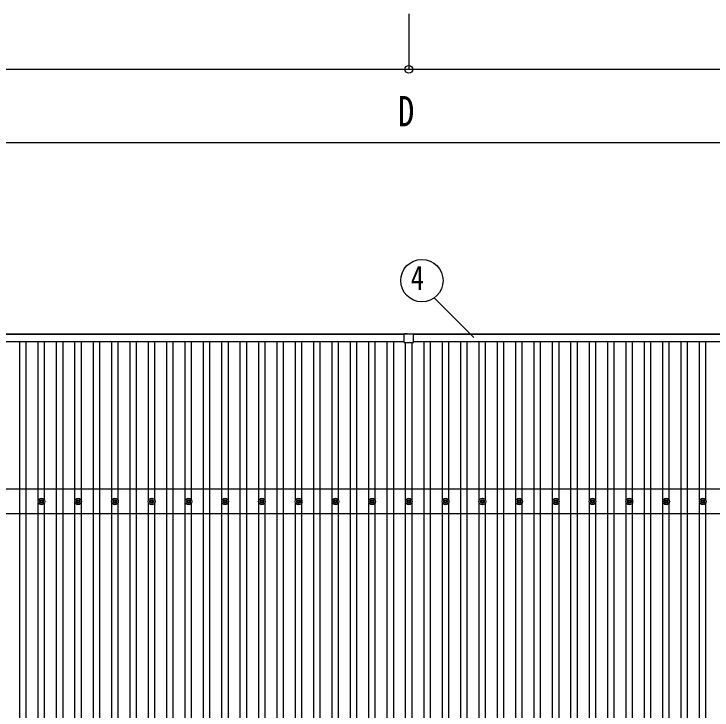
# Model space of a CAD drawing. Units: millimetres, scale not verified. Extents: x -21025 to 21025, y -14850 to 14850.
# Drawn here: x -12561 to -8761, y 3642 to 7430 of the extents above; entities that cross this region are included whole.
import ezdxf
from ezdxf.enums import TextEntityAlignment as Align

# ---------------------------------------------------------------- set-up
doc = ezdxf.new("R2010")
doc.units = ezdxf.units.MM
doc.header["$LTSCALE"] = 60
for name, color, linetype in [('0-5_YKK_13', 4, 'Continuous'), ('0-6_YKK_A1', 4, 'Continuous'), ('0-7_YKK_D', 6, 'Continuous')]:
    doc.layers.add(name, color=color, linetype=linetype)
doc.styles.add('ＭＳ ゴシック', font='')
doc.styles.get('ＭＳ ゴシック').set_extended_font_data('MS Gothic')

msp = doc.modelspace()

# ---------------------------------------------------------------- linework, layer by layer
at = {"layer": '0-5_YKK_13'}
for p, q in [((-10435.9, 5666.07), (-10435.9, 5687.67)), ((-10435.9, 5642.67), (-10435.9, 5665.27)), ((-10420.9, 5688.67), (-10434.9, 5688.67)), ((-10420.9, 5690.17), (-10400.9, 5690.17)), ((-10420.9, 5688.67), (-10420.9, 5690.17)), ((-10400.9, 5688.67), (-10400.9, 5690.17)), ((-10400.9, 5688.67), (-10386.9, 5688.67)), ((-10385.9, 5666.07), (-10385.9, 5687.67)), ((-10385.9, 5642.67), (-10385.9, 5665.27)), ((-10434.9, 5641.67), (-10411.3, 5641.67)), ((-10410.5, 5641.67), (-10386.9, 5641.67)), ((-12420.9, 4778.24), (-12416.49, 4778.24)), ((-12420.9, 4774.74), (-12416.49, 4774.74)), ((-12412.65, 4786.49), (-12412.65, 4782.07)), ((-12412.65, 4770.91), (-12412.65, 4766.49)), ((-12409.15, 4786.49), (-12409.15, 4782.07)), ((-12409.15, 4770.91), (-12409.15, 4766.49)), ((-12405.32, 4778.24), (-12400.91, 4778.24)), ((-12405.32, 4774.74), (-12400.91, 4774.74)), ((-12220.9, 4778.24), (-12216.49, 4778.24)), ((-12220.9, 4774.74), (-12216.49, 4774.74)), ((-12212.65, 4786.49), (-12212.65, 4782.07)), ((-12212.65, 4770.91), (-12212.65, 4766.49)), ((-12209.15, 4786.49), (-12209.15, 4782.07)), ((-12209.15, 4770.91), (-12209.15, 4766.49)), ((-12205.32, 4778.24), (-12200.91, 4778.24)), ((-12205.32, 4774.74), (-12200.91, 4774.74)), ((-12020.9, 4778.24), (-12016.49, 4778.24)), ((-12020.9, 4774.74), (-12016.49, 4774.74)), ((-12012.65, 4786.49), (-12012.65, 4782.07)), ((-12012.65, 4770.91), (-12012.65, 4766.49)), ((-12009.15, 4786.49), (-12009.15, 4782.07)), ((-12009.15, 4770.91), (-12009.15, 4766.49)), ((-12005.32, 4778.24), (-12000.91, 4778.24)), ((-12005.32, 4774.74), (-12000.91, 4774.74)), ((-11820.9, 4778.24), (-11816.49, 4778.24)), ((-11820.9, 4774.74), (-11816.49, 4774.74)), ((-11812.65, 4786.49), (-11812.65, 4782.07)), ((-11812.65, 4770.91), (-11812.65, 4766.49)), ((-11809.15, 4786.49), (-11809.15, 4782.07)), ((-11809.15, 4770.91), (-11809.15, 4766.49)), ((-11805.32, 4778.24), (-11800.91, 4778.24)), ((-11805.32, 4774.74), (-11800.91, 4774.74)), ((-11620.9, 4778.24), (-11616.49, 4778.24)), ((-11620.9, 4774.74), (-11616.49, 4774.74)), ((-11612.65, 4786.49), (-11612.65, 4782.07)), ((-11612.65, 4770.91), (-11612.65, 4766.49)), ((-11609.15, 4786.49), (-11609.15, 4782.07)), ((-11609.15, 4770.91), (-11609.15, 4766.49)), ((-11605.32, 4778.24), (-11600.91, 4778.24)), ((-11605.32, 4774.74), (-11600.91, 4774.74)), ((-11420.9, 4778.24), (-11416.49, 4778.24)), ((-11420.9, 4774.74), (-11416.49, 4774.74)), ((-11412.65, 4786.49), (-11412.65, 4782.07)), ((-11412.65, 4770.91), (-11412.65, 4766.49)), ((-11409.15, 4786.49), (-11409.15, 4782.07)), ((-11409.15, 4770.91), (-11409.15, 4766.49)), ((-11405.32, 4778.24), (-11400.91, 4778.24)), ((-11405.32, 4774.74), (-11400.91, 4774.74)), ((-11220.9, 4778.24), (-11216.49, 4778.24)), ((-11220.9, 4774.74), (-11216.49, 4774.74)), ((-11212.65, 4786.49), (-11212.65, 4782.07)), ((-11212.65, 4770.91), (-11212.65, 4766.49)), ((-11209.15, 4786.49), (-11209.15, 4782.07)), ((-11209.15, 4770.91), (-11209.15, 4766.49)), ((-11205.32, 4778.24), (-11200.91, 4778.24)), ((-11205.32, 4774.74), (-11200.91, 4774.74)), ((-11020.9, 4778.24), (-11016.49, 4778.24)), ((-11020.9, 4774.74), (-11016.49, 4774.74)), ((-11012.65, 4786.49), (-11012.65, 4782.07)), ((-11012.65, 4770.91), (-11012.65, 4766.49)), ((-11009.15, 4786.49), (-11009.15, 4782.07)), ((-11009.15, 4770.91), (-11009.15, 4766.49)), ((-11005.32, 4778.24), (-11000.91, 4778.24)), ((-11005.32, 4774.74), (-11000.91, 4774.74)), ((-10820.9, 4778.24), (-10816.49, 4778.24)), ((-10820.9, 4774.74), (-10816.49, 4774.74)), ((-10812.65, 4786.49), (-10812.65, 4782.07)), ((-10812.65, 4770.91), (-10812.65, 4766.49)), ((-10809.15, 4786.49), (-10809.15, 4782.07)), ((-10809.15, 4770.91), (-10809.15, 4766.49)), ((-10805.32, 4778.24), (-10800.91, 4778.24)), ((-10805.32, 4774.74), (-10800.91, 4774.74)), ((-10620.9, 4778.24), (-10616.49, 4778.24)), ((-10620.9, 4774.74), (-10616.49, 4774.74)), ((-10612.65, 4786.49), (-10612.65, 4782.07)), ((-10612.65, 4770.91), (-10612.65, 4766.49)), ((-10609.15, 4786.49), (-10609.15, 4782.07)), ((-10609.15, 4770.91), (-10609.15, 4766.49)), ((-10605.32, 4778.24), (-10600.91, 4778.24)), ((-10605.32, 4774.74), (-10600.91, 4774.74)), ((-10420.9, 4778.24), (-10416.49, 4778.24)), ((-10420.9, 4774.74), (-10416.49, 4774.74)), ((-10412.65, 4786.49), (-10412.65, 4782.07)), ((-10412.65, 4770.91), (-10412.65, 4766.49)), ((-10409.15, 4786.49), (-10409.15, 4782.07)), ((-10409.15, 4770.91), (-10409.15, 4766.49)), ((-10405.32, 4778.24), (-10400.91, 4778.24)), ((-10405.32, 4774.74), (-10400.91, 4774.74)), ((-10220.9, 4778.24), (-10216.49, 4778.24)), ((-10220.9, 4774.74), (-10216.49, 4774.74)), ((-10212.65, 4786.49), (-10212.65, 4782.07)), ((-10212.65, 4770.91), (-10212.65, 4766.49)), ((-10209.15, 4786.49), (-10209.15, 4782.07)), ((-10209.15, 4770.91), (-10209.15, 4766.49)), ((-10205.32, 4778.24), (-10200.91, 4778.24)), ((-10205.32, 4774.74), (-10200.91, 4774.74)), ((-10020.9, 4778.24), (-10016.49, 4778.24)), ((-10020.9, 4774.74), (-10016.49, 4774.74)), ((-10012.65, 4786.49), (-10012.65, 4782.07)), ((-10012.65, 4770.91), (-10012.65, 4766.49)), ((-10009.15, 4786.49), (-10009.15, 4782.07)), ((-10009.15, 4770.91), (-10009.15, 4766.49)), ((-10005.32, 4778.24), (-10000.91, 4778.24)), ((-10005.32, 4774.74), (-10000.91, 4774.74)), ((-9820.9, 4778.24), (-9816.49, 4778.24)), ((-9820.9, 4774.74), (-9816.49, 4774.74)), ((-9812.65, 4786.49), (-9812.65, 4782.07)), ((-9812.65, 4770.91), (-9812.65, 4766.49)), ((-9809.15, 4786.49), (-9809.15, 4782.07)), ((-9809.15, 4770.91), (-9809.15, 4766.49)), ((-9805.32, 4778.24), (-9800.91, 4778.24)), ((-9805.32, 4774.74), (-9800.91, 4774.74)), ((-9620.9, 4778.24), (-9616.49, 4778.24)), ((-9620.9, 4774.74), (-9616.49, 4774.74)), ((-9612.65, 4786.49), (-9612.65, 4782.07)), ((-9612.65, 4770.91), (-9612.65, 4766.49)), ((-9609.15, 4786.49), (-9609.15, 4782.07)), ((-9609.15, 4770.91), (-9609.15, 4766.49)), ((-9605.32, 4778.24), (-9600.91, 4778.24)), ((-9605.32, 4774.74), (-9600.91, 4774.74)), ((-9420.9, 4778.24), (-9416.49, 4778.24)), ((-9420.9, 4774.74), (-9416.49, 4774.74)), ((-9412.65, 4786.49), (-9412.65, 4782.07)), ((-9412.65, 4770.91), (-9412.65, 4766.49)), ((-9409.15, 4786.49), (-9409.15, 4782.07)), ((-9409.15, 4770.91), (-9409.15, 4766.49)), ((-9405.32, 4778.24), (-9400.91, 4778.24)), ((-9405.32, 4774.74), (-9400.91, 4774.74)), ((-9220.9, 4778.24), (-9216.49, 4778.24)), ((-9220.9, 4774.74), (-9216.49, 4774.74)), ((-9212.65, 4786.49), (-9212.65, 4782.07)), ((-9212.65, 4770.91), (-9212.65, 4766.49)), ((-9209.15, 4786.49), (-9209.15, 4782.07)), ((-9209.15, 4770.91), (-9209.15, 4766.49)), ((-9205.32, 4778.24), (-9200.91, 4778.24)), ((-9205.32, 4774.74), (-9200.91, 4774.74)), ((-9020.9, 4778.24), (-9016.49, 4778.24)), ((-9020.9, 4774.74), (-9016.49, 4774.74)), ((-9012.65, 4786.49), (-9012.65, 4782.07)), ((-9012.65, 4770.91), (-9012.65, 4766.49)), ((-9009.15, 4786.49), (-9009.15, 4782.07)), ((-9009.15, 4770.91), (-9009.15, 4766.49)), ((-9005.32, 4778.24), (-9000.91, 4778.24)), ((-9005.32, 4774.74), (-9000.91, 4774.74)), ((-8820.9, 4778.24), (-8816.49, 4778.24)), ((-8820.9, 4774.74), (-8816.49, 4774.74)), ((-8812.65, 4786.49), (-8812.65, 4782.07)), ((-8812.65, 4770.91), (-8812.65, 4766.49)), ((-8809.15, 4786.49), (-8809.15, 4782.07)), ((-8809.15, 4770.91), (-8809.15, 4766.49)), ((-8805.32, 4778.24), (-8800.91, 4778.24)), ((-8805.32, 4774.74), (-8800.91, 4774.74))]:
    msp.add_line(p, q, dxfattribs=at)
for centre, radius in [((-12410.9, 4776.49), 18.25), ((-12210.9, 4776.49), 18.25), ((-12010.9, 4776.49), 18.25), ((-11810.9, 4776.49), 18.25), ((-11610.9, 4776.49), 18.25), ((-11410.9, 4776.49), 18.25), ((-11210.9, 4776.49), 18.25), ((-11010.9, 4776.49), 18.25), ((-10810.9, 4776.49), 18.25), ((-10610.9, 4776.49), 18.25), ((-10410.9, 4776.49), 18.25), ((-10210.9, 4776.49), 18.25), ((-10010.9, 4776.49), 18.25), ((-9810.9, 4776.49), 18.25), ((-9610.9, 4776.49), 18.25), ((-9410.9, 4776.49), 18.25), ((-9210.9, 4776.49), 18.25), ((-9010.9, 4776.49), 18.25), ((-8810.9, 4776.49), 18.25), ((-12410.9, 4776.49), 10.15), ((-12410.9, 4776.49), 5.85), ((-12410.9, 4776.49), 5.25), ((-12210.9, 4776.49), 10.15), ((-12210.9, 4776.49), 5.85), ((-12210.9, 4776.49), 5.25), ((-12010.9, 4776.49), 10.15), ((-12010.9, 4776.49), 5.85), ((-12010.9, 4776.49), 5.25), ((-11810.9, 4776.49), 10.15), ((-11810.9, 4776.49), 5.85), ((-11810.9, 4776.49), 5.25), ((-11610.9, 4776.49), 10.15), ((-11610.9, 4776.49), 5.85), ((-11610.9, 4776.49), 5.25), ((-11410.9, 4776.49), 10.15), ((-11410.9, 4776.49), 5.85), ((-11410.9, 4776.49), 5.25), ((-11210.9, 4776.49), 10.15), ((-11210.9, 4776.49), 5.85), ((-11210.9, 4776.49), 5.25), ((-11010.9, 4776.49), 10.15), ((-11010.9, 4776.49), 5.85), ((-11010.9, 4776.49), 5.25), ((-10810.9, 4776.49), 10.15), ((-10810.9, 4776.49), 5.85), ((-10810.9, 4776.49), 5.25), ((-10610.9, 4776.49), 10.15), ((-10610.9, 4776.49), 5.85), ((-10610.9, 4776.49), 5.25), ((-10410.9, 4776.49), 10.15), ((-10410.9, 4776.49), 5.85), ((-10410.9, 4776.49), 5.25), ((-10210.9, 4776.49), 10.15), ((-10210.9, 4776.49), 5.85), ((-10210.9, 4776.49), 5.25), ((-10010.9, 4776.49), 10.15), ((-10010.9, 4776.49), 5.85), ((-10010.9, 4776.49), 5.25), ((-9810.9, 4776.49), 10.15), ((-9810.9, 4776.49), 5.85), ((-9810.9, 4776.49), 5.25), ((-9610.9, 4776.49), 10.15), ((-9610.9, 4776.49), 5.85), ((-9610.9, 4776.49), 5.25), ((-9410.9, 4776.49), 10.15), ((-9410.9, 4776.49), 5.85), ((-9410.9, 4776.49), 5.25), ((-9210.9, 4776.49), 10.15), ((-9210.9, 4776.49), 5.85), ((-9210.9, 4776.49), 5.25), ((-9010.9, 4776.49), 10.15), ((-9010.9, 4776.49), 5.85), ((-9010.9, 4776.49), 5.25), ((-8810.9, 4776.49), 10.15), ((-8810.9, 4776.49), 5.85), ((-8810.9, 4776.49), 5.25)]:
    msp.add_circle(centre, radius, dxfattribs=at)
for centre, radius, start, end in [((-10434.9, 5687.67), 1, 90, 179.99999), ((-10436.2, 5665.67), 0.5, 306.8699, 53.1301), ((-10386.9, 5687.67), 1, 0, 90), ((-10385.6, 5665.67), 0.5, 126.8699, 233.1301), ((-10434.9, 5642.67), 1, 179.99999, 270), ((-10410.9, 5641.37), 0.5, 36.8699, 143.1301), ((-10386.9, 5642.67), 1, 270, 0)]:
    msp.add_arc(centre, radius, start, end, dxfattribs=at)
at = {"layer": '0-6_YKK_A1'}
for p, q in [((-15829.2, 5689.67), (-10420.9, 5689.67)), ((-10435.9, 5684.88), (-15829.2, 5684.88)), ((-10400.9, 5689.67), (-4992.6, 5689.67)), ((-4992.6, 5684.88), (-10385.9, 5684.88)), ((-15833.9, 5646.88), (-10435.9, 5646.88)), ((-12528.4, 305.87), (-12528.4, 5646.88)), ((-12493.4, 305.87), (-12493.4, 5646.88)), ((-12428.4, 4781.68), (-12428.4, 5646.88)), ((-12393.4, 4781.66), (-12393.4, 5646.88)), ((-12328.4, 305.87), (-12328.4, 5646.88)), ((-12293.4, 305.87), (-12293.4, 5646.88)), ((-12228.4, 4781.68), (-12228.4, 5646.88)), ((-12193.4, 4781.66), (-12193.4, 5646.88)), ((-12128.4, 305.87), (-12128.4, 5646.88)), ((-12093.4, 305.87), (-12093.4, 5646.88)), ((-12028.4, 4781.68), (-12028.4, 5646.88)), ((-11993.4, 4781.66), (-11993.4, 5646.88)), ((-11928.4, 305.87), (-11928.4, 5646.88)), ((-11893.4, 305.87), (-11893.4, 5646.88)), ((-11828.4, 4781.68), (-11828.4, 5646.88)), ((-11793.4, 4781.66), (-11793.4, 5646.88)), ((-11728.4, 305.87), (-11728.4, 5646.88)), ((-11693.4, 305.87), (-11693.4, 5646.88)), ((-11628.4, 4781.68), (-11628.4, 5646.88)), ((-11593.4, 4781.66), (-11593.4, 5646.88)), ((-11528.4, 305.87), (-11528.4, 5646.88)), ((-11493.4, 305.87), (-11493.4, 5646.88)), ((-11428.4, 4781.68), (-11428.4, 5646.88)), ((-11393.4, 4781.66), (-11393.4, 5646.88)), ((-11328.4, 305.87), (-11328.4, 5646.88)), ((-11293.4, 305.87), (-11293.4, 5646.88)), ((-11228.4, 4781.68), (-11228.4, 5646.88)), ((-11193.4, 4781.66), (-11193.4, 5646.88)), ((-11128.4, 305.87), (-11128.4, 5646.88)), ((-11093.4, 305.87), (-11093.4, 5646.88)), ((-11028.4, 4781.68), (-11028.4, 5646.88)), ((-10993.4, 4781.66), (-10993.4, 5646.88)), ((-10928.4, 305.87), (-10928.4, 5646.88)), ((-10893.4, 305.87), (-10893.4, 5646.88)), ((-10828.4, 4781.68), (-10828.4, 5646.88)), ((-10793.4, 4781.66), (-10793.4, 5646.88)), ((-10728.4, 305.87), (-10728.4, 5646.88)), ((-10693.4, 305.87), (-10693.4, 5646.88)), ((-10628.4, 4781.68), (-10628.4, 5646.88)), ((-10593.4, 4781.66), (-10593.4, 5646.88)), ((-10528.4, 305.87), (-10528.4, 5646.88)), ((-10493.4, 305.87), (-10493.4, 5646.88)), ((-10428.4, 4781.68), (-10428.4, 5641.67)), ((-10393.4, 4781.66), (-10393.4, 5641.67)), ((-10385.9, 5646.88), (-4987.9, 5646.88)), ((-10328.4, 305.87), (-10328.4, 5646.88)), ((-10293.4, 305.87), (-10293.4, 5646.88)), ((-10228.4, 4781.68), (-10228.4, 5646.88)), ((-10193.4, 4781.66), (-10193.4, 5646.88)), ((-10128.4, 305.87), (-10128.4, 5646.88)), ((-10093.4, 305.87), (-10093.4, 5646.88)), ((-10028.4, 4781.68), (-10028.4, 5646.88)), ((-9993.4, 4781.66), (-9993.4, 5646.88)), ((-9928.4, 305.87), (-9928.4, 5646.88)), ((-9893.4, 305.87), (-9893.4, 5646.88)), ((-9828.4, 4781.68), (-9828.4, 5646.88)), ((-9793.4, 4781.66), (-9793.4, 5646.88)), ((-9728.4, 305.87), (-9728.4, 5646.88)), ((-9693.4, 305.87), (-9693.4, 5646.88)), ((-9628.4, 4781.68), (-9628.4, 5646.88)), ((-9593.4, 4781.66), (-9593.4, 5646.88)), ((-9528.4, 305.87), (-9528.4, 5646.88)), ((-9493.4, 305.87), (-9493.4, 5646.88)), ((-9428.4, 4781.68), (-9428.4, 5646.88)), ((-9393.4, 4781.66), (-9393.4, 5646.88)), ((-9328.4, 305.87), (-9328.4, 5646.88)), ((-9293.4, 305.87), (-9293.4, 5646.88)), ((-9228.4, 4781.68), (-9228.4, 5646.88)), ((-9193.4, 4781.66), (-9193.4, 5646.88)), ((-9128.4, 305.87), (-9128.4, 5646.88)), ((-9093.4, 305.87), (-9093.4, 5646.88)), ((-9028.4, 4781.68), (-9028.4, 5646.88)), ((-8993.4, 4781.66), (-8993.4, 5646.88)), ((-8928.4, 305.87), (-8928.4, 5646.88)), ((-8893.4, 305.87), (-8893.4, 5646.88)), ((-8828.4, 4781.68), (-8828.4, 5646.88)), ((-8793.4, 4781.66), (-8793.4, 5646.88)), ((-5010.9, 4843.49), (-15810.9, 4843.49)), ((-12428.4, 2981.68), (-12428.4, 4771.3)), ((-12393.4, 2981.66), (-12393.4, 4771.32)), ((-12228.4, 2981.68), (-12228.4, 4771.3)), ((-12193.4, 2981.66), (-12193.4, 4771.32)), ((-12028.4, 2981.68), (-12028.4, 4771.3)), ((-11993.4, 2981.66), (-11993.4, 4771.32)), ((-11828.4, 2981.68), (-11828.4, 4771.3)), ((-11793.4, 2981.66), (-11793.4, 4771.32)), ((-11628.4, 2981.68), (-11628.4, 4771.3)), ((-11593.4, 2981.66), (-11593.4, 4771.32)), ((-11428.4, 2981.68), (-11428.4, 4771.3)), ((-11393.4, 2981.66), (-11393.4, 4771.32)), ((-11228.4, 2981.68), (-11228.4, 4771.3)), ((-11193.4, 2981.66), (-11193.4, 4771.32)), ((-11028.4, 2981.68), (-11028.4, 4771.3)), ((-10993.4, 2981.66), (-10993.4, 4771.32)), ((-10828.4, 2981.68), (-10828.4, 4771.3)), ((-10793.4, 2981.66), (-10793.4, 4771.32)), ((-10628.4, 2981.68), (-10628.4, 4771.3)), ((-10593.4, 2981.66), (-10593.4, 4771.32)), ((-10428.4, 2981.68), (-10428.4, 4771.3)), ((-10393.4, 2981.66), (-10393.4, 4771.32)), ((-10228.4, 2981.68), (-10228.4, 4771.3)), ((-10193.4, 2981.66), (-10193.4, 4771.32)), ((-10028.4, 2981.68), (-10028.4, 4771.3)), ((-9993.4, 2981.66), (-9993.4, 4771.32)), ((-9828.4, 2981.68), (-9828.4, 4771.3)), ((-9793.4, 2981.66), (-9793.4, 4771.32)), ((-9628.4, 2981.68), (-9628.4, 4771.3)), ((-9593.4, 2981.66), (-9593.4, 4771.32)), ((-9428.4, 2981.68), (-9428.4, 4771.3)), ((-9393.4, 2981.66), (-9393.4, 4771.32)), ((-9228.4, 2981.68), (-9228.4, 4771.3)), ((-9193.4, 2981.66), (-9193.4, 4771.32)), ((-9028.4, 2981.68), (-9028.4, 4771.3)), ((-8993.4, 2981.66), (-8993.4, 4771.32)), ((-8828.4, 2981.68), (-8828.4, 4771.3)), ((-8793.4, 2981.66), (-8793.4, 4771.32)), ((-5010.9, 4709.49), (-15810.9, 4709.49))]:
    msp.add_line(p, q, dxfattribs=at)
at = {"layer": '0-7_YKK_D'}
for p, q in [((-10410.9, 7430.22), (-10410.9, 7128.22)), ((-10410.9, 7429.22), (-10410.9, 7128.22)), ((-15747.4, 7129.22), (-10410.9, 7129.22)), ((-10410.9, 7129.22), (-5074.4, 7129.22)), ((-5225.9, 6729.22), (-15595.9, 6729.22)), ((-10058.04, 5669.28), (-10273.63, 5884.87))]:
    msp.add_line(p, q, dxfattribs=at)
for centre, radius in [((-10410.9, 7129.22), 21.25), ((-10410.9, 7129.22), 21.25), ((-10340.05, 5979), 115.2)]:
    msp.add_circle(centre, radius, dxfattribs=at)

# ---------------------------------------------------------------- texts
at = {"layer": '0-7_YKK_D', "style": 'ＭＳ ゴシック', "width": 0.8}
for s, height, p in [('D', 165, (-10470.9, 6769.22)), ('4', 132, (-10400.74, 5889))]:
    msp.add_text(s, height=height, dxfattribs=at).set_placement(p, align=Align.BOTTOM_LEFT)

doc.saveas('drawing.dxf')
